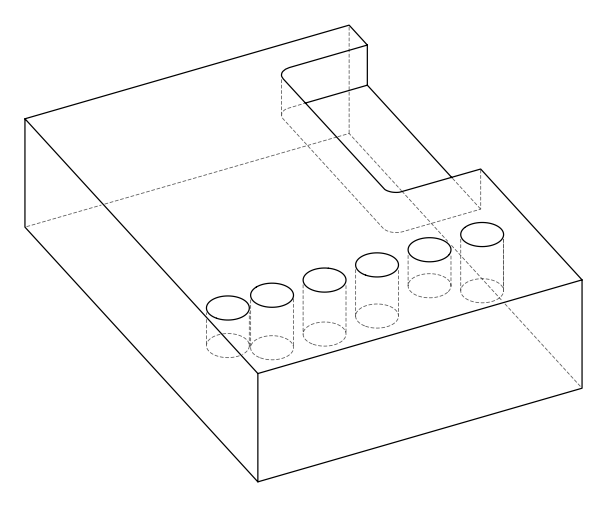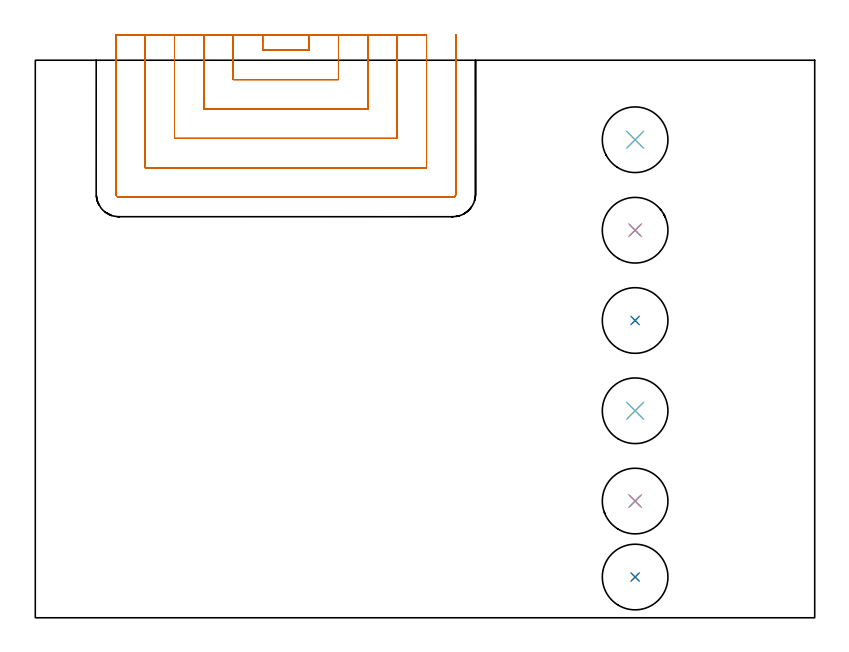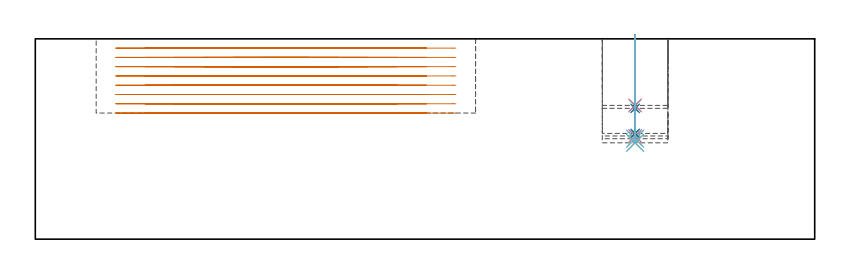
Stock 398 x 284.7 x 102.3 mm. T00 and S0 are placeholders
(PLAN: 13 operations, 12 tool changes, 36.9 min)
(1 INDEXABLE_INSERT_DRILL_BLIND_HOLE_FROM_SOLID | STEP1POCKET | NXT0302_014 | 0.15 min | 12781 mm3)
(2 DRILL_TO_ENLARGE_BLIND_HOLE | STEP1POCKET | UGT0301_383 | 0.15 min | 18487 mm3)
(3 INDEXABLE_INSERT_DRILL_BLIND_HOLE_FROM_SOLID_1 | STEP1POCKET_1 | NXT0302_014 | 0.21 min | 17894 mm3)
(4 DRILL_TO_ENLARGE_BLIND_HOLE_1 | STEP1POCKET_1 | UGT0301_383 | 0.21 min | 25796 mm3)
(5 INDEXABLE_INSERT_DRILL_BLIND_HOLE_FROM_SOLID_2 | STEP1POCKET_2 | NXT0302_014 | 0.21 min | 18401 mm3)
(6 DRILL_TO_ENLARGE_BLIND_HOLE_2 | STEP1POCKET_2 | UGT0301_383 | 0.21 min | 26520 mm3)
(7 INDEXABLE_INSERT_DRILL_BLIND_HOLE_FROM_SOLID_3 | STEP1POCKET_3 | NXT0302_014 | 0.2 min | 17423 mm3)
(8 DRILL_TO_ENLARGE_BLIND_HOLE_3 | STEP1POCKET_3 | UGT0301_383 | 0.2 min | 25124 mm3)
(9 INDEXABLE_INSERT_DRILL_BLIND_HOLE_FROM_SOLID_4 | STEP1POCKET_4 | NXT0302_014 | 0.15 min | 12237 mm3)
(10 DRILL_TO_ENLARGE_BLIND_HOLE_4 | STEP1POCKET_4 | UGT0301_383 | 0.15 min | 17711 mm3)
(11 INDEXABLE_INSERT_DRILL_BLIND_HOLE_FROM_SOLID_5 | STEP1POCKET_5 | NXT0302_014 | 0.22 min | 19163 mm3)
(12 DRILL_TO_ENLARGE_BLIND_HOLE_5 | STEP1POCKET_5 | UGT0301_383 | 0.22 min | 27609 mm3)
(13 MILL_SLOT | SLOT_PARTIAL_RECTANGULAR | UGT0201_094 | Follow Part, ap 5, ae 75% | 34.61 min | 584444 mm3)
(TOOL NXT0302_014 | Index. Insert Drill 21.5mm [880-D2150L25-03] | D21.5 PA176 FL65 Z2)
(TOOL UGT0301_383 | Twist Drill Flat Bottom 33.5 mm | D33.5 PA180 FL175 Z2)
(TOOL UGT0201_094 | End mill 20 mm | D20 FL38 Z4)
(OP 1 INDEXABLE_INSERT_DRILL_BLIND_HOLE_FROM_SOLID)
G17 G21 G94 G90
T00 M6
G54
G17 G0 G90 X306.3 Y20.8 S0 M3
G43 Z112.3 H1
G94 G81 G98 Z66.8 F250. R104.3
G80
M5
M2
(OP 2 DRILL_TO_ENLARGE_BLIND_HOLE)
G17 G21 G94 G90
T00 M6
G54
G17 G0 G90 X306.3 Y20.8 S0 M3
G43 Z112.3 H0
G94 G81 G98 Z66.8 F250. R104.3
G80
M5
M2
(OP 3 INDEXABLE_INSERT_DRILL_BLIND_HOLE_FROM_SOLID_1)
G17 G21 G94 G90
T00 M6
G54
G17 G0 G90 X306.3 Y59.6 S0 M3
G43 Z112.3 H1
G94 G81 G98 Z52.7 F250. R104.3
G80
M5
M2
(OP 4 DRILL_TO_ENLARGE_BLIND_HOLE_1)
G17 G21 G94 G90
T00 M6
G54
G17 G0 G90 X306.3 Y59.6 S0 M3
G43 Z112.3 H0
G94 G81 G98 Z52.7 F250. R104.3
G80
M5
M2
(OP 5 INDEXABLE_INSERT_DRILL_BLIND_HOLE_FROM_SOLID_2)
G17 G21 G94 G90
T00 M6
G54
G17 G0 G90 X306.3 Y105.7 S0 M3
G43 Z112.3 H1
G94 G81 G98 Z51.3 F250. R104.3
G80
M5
M2
(OP 6 DRILL_TO_ENLARGE_BLIND_HOLE_2)
G17 G21 G94 G90
T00 M6
G54
G17 G0 G90 X306.3 Y105.7 S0 M3
G43 Z112.3 H0
G94 G81 G98 Z51.3 F250. R104.3
G80
M5
M2
(OP 7 INDEXABLE_INSERT_DRILL_BLIND_HOLE_FROM_SOLID_3)
G17 G21 G94 G90
T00 M6
G54
G17 G0 G90 X306.3 Y151.8 S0 M3
G43 Z112.3 H1
G94 G81 G98 Z54. F250. R104.3
G80
M5
M2
(OP 8 DRILL_TO_ENLARGE_BLIND_HOLE_3)
G17 G21 G94 G90
T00 M6
G54
G17 G0 G90 X306.3 Y151.8 S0 M3
G43 Z112.3 H0
G94 G81 G98 Z54. F250. R104.3
G80
M5
M2
(OP 9 INDEXABLE_INSERT_DRILL_BLIND_HOLE_FROM_SOLID_4)
G17 G21 G94 G90
T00 M6
G54
G17 G0 G90 X306.3 Y197.9 S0 M3
G43 Z112.3 H1
G94 G81 G98 Z68.3 F250. R104.3
G80
M5
M2
(OP 10 DRILL_TO_ENLARGE_BLIND_HOLE_4)
G17 G21 G94 G90
T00 M6
G54
G17 G0 G90 X306.3 Y197.9 S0 M3
G43 Z112.3 H0
G94 G81 G98 Z68.3 F250. R104.3
G80
M5
M2
(OP 11 INDEXABLE_INSERT_DRILL_BLIND_HOLE_FROM_SOLID_5)
G17 G21 G94 G90
T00 M6
G54
G17 G0 G90 X306.3 Y244.1 S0 M3
G43 Z112.3 H1
G94 G81 G98 Z49.2 F250. R104.3
G80
M5
M2
(OP 12 DRILL_TO_ENLARGE_BLIND_HOLE_5)
G17 G21 G94 G90
T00 M6
G54
G17 G0 G90 X306.3 Y244.1 S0 M3
G43 Z112.3 H0
G94 G81 G98 Z49.2 F250. R104.3
G80
M5
M2
(OP 13 MILL_SLOT)
G17 G21 G94 G90
T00 M6
G54
G17 G0 G90 X116.1 Y297.7 S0 M3
G43 Z112.3 H0
Z97.562
G94 G1 Y294.7 F250.
Y289.8 F500.
X139.8
Y294.7
Y297.7 F250.
X101.1
Y294.7
Y274.8 F500.
X154.8
Y294.7
Y297.7 F250.
X86.1
Y294.7
Y259.8 F500.
X169.8
Y294.7
Y297.7 F250.
X71.1
Y294.7
Y244.8 F500.
X184.8
Y294.7
Y297.7 F250.
X56.1
Y294.7
Y229.8 F500.
X199.8
Y294.7
Y297.7 F250.
X41.1
Y294.7
Y216.4 F500.
G3 X42.7 Y214.8 R1.6
G1 X213.2
G3 X214.8 Y216.4 R1.6
G1 Y294.7
Y297.7 F250.
G0 X116.1 Z92.825
G1 Y294.7
Y289.8 F500.
X139.8
Y294.7
Y297.7 F250.
X101.1
Y294.7
Y274.8 F500.
X154.8
Y294.7
Y297.7 F250.
X86.1
Y294.7
Y259.8 F500.
X169.8
Y294.7
Y297.7 F250.
X71.1
Y294.7
Y244.8 F500.
X184.8
Y294.7
Y297.7 F250.
X56.1
Y294.7
Y229.8 F500.
X199.8
Y294.7
Y297.7 F250.
X41.1
Y294.7
Y216.4 F500.
G3 X42.7 Y214.8 R1.6
G1 X213.2
G3 X214.8 Y216.4 R1.6
G1 Y294.7
Y297.7 F250.
G0 X116.1 Z88.087
G1 Y294.7
Y289.8 F500.
X139.8
Y294.7
Y297.7 F250.
X101.1
Y294.7
Y274.8 F500.
X154.8
Y294.7
Y297.7 F250.
X86.1
Y294.7
Y259.8 F500.
X169.8
Y294.7
Y297.7 F250.
X71.1
Y294.7
Y244.8 F500.
X184.8
Y294.7
Y297.7 F250.
X56.1
Y294.7
Y229.8 F500.
X199.8
Y294.7
Y297.7 F250.
X41.1
Y294.7
Y216.4 F500.
G3 X42.7 Y214.8 R1.6
G1 X213.2
G3 X214.8 Y216.4 R1.6
G1 Y294.7
Y297.7 F250.
G0 X116.1 Z83.35
G1 Y294.7
Y289.8 F500.
X139.8
Y294.7
Y297.7 F250.
X101.1
Y294.7
Y274.8 F500.
X154.8
Y294.7
Y297.7 F250.
X86.1
Y294.7
Y259.8 F500.
X169.8
Y294.7
Y297.7 F250.
X71.1
Y294.7
Y244.8 F500.
X184.8
Y294.7
Y297.7 F250.
X56.1
Y294.7
Y229.8 F500.
X199.8
Y294.7
Y297.7 F250.
X41.1
Y294.7
Y216.4 F500.
G3 X42.7 Y214.8 R1.6
G1 X213.2
G3 X214.8 Y216.4 R1.6
G1 Y294.7
Y297.7 F250.
G0 X116.1 Z78.612
G1 Y294.7
Y289.8 F500.
X139.8
Y294.7
Y297.7 F250.
X101.1
Y294.7
Y274.8 F500.
X154.8
Y294.7
Y297.7 F250.
X86.1
Y294.7
Y259.8 F500.
X169.8
Y294.7
Y297.7 F250.
X71.1
Y294.7
Y244.8 F500.
X184.8
Y294.7
Y297.7 F250.
X56.1
Y294.7
Y229.8 F500.
X199.8
Y294.7
Y297.7 F250.
X41.1
Y294.7
Y216.4 F500.
G3 X42.7 Y214.8 R1.6
G1 X213.2
G3 X214.8 Y216.4 R1.6
G1 Y294.7
Y297.7 F250.
G0 X116.1 Z73.875
G1 Y294.7
Y289.8 F500.
X139.8
Y294.7
Y297.7 F250.
X101.1
Y294.7
Y274.8 F500.
X154.8
Y294.7
Y297.7 F250.
X86.1
Y294.7
Y259.8 F500.
X169.8
Y294.7
Y297.7 F250.
X71.1
Y294.7
Y244.8 F500.
X184.8
Y294.7
Y297.7 F250.
X56.1
Y294.7
Y229.8 F500.
X199.8
Y294.7
Y297.7 F250.
X41.1
Y294.7
Y216.4 F500.
G3 X42.7 Y214.8 R1.6
G1 X213.2
G3 X214.8 Y216.4 R1.6
G1 Y294.7
Y297.7 F250.
G0 X116.1 Z69.137
G1 Y294.7
Y289.8 F500.
X139.8
Y294.7
Y297.7 F250.
X101.1
Y294.7
Y274.8 F500.
X154.8
Y294.7
Y297.7 F250.
X86.1
Y294.7
Y259.8 F500.
X169.8
Y294.7
Y297.7 F250.
X71.1
Y294.7
Y244.8 F500.
X184.8
Y294.7
Y297.7 F250.
X56.1
Y294.7
Y229.8 F500.
X199.8
Y294.7
Y297.7 F250.
X41.1
Y294.7
Y216.4 F500.
G3 X42.7 Y214.8 R1.6
G1 X213.2
G3 X214.8 Y216.4 R1.6
G1 Y294.7
Y297.7 F250.
G0 X116.1 Z64.4
G1 Y294.7
Y289.8 F500.
X139.8
Y294.7
Y297.7 F250.
X101.1
Y294.7
Y274.8 F500.
X154.8
Y294.7
Y297.7 F250.
X86.1
Y294.7
Y259.8 F500.
X169.8
Y294.7
Y297.7 F250.
X71.1
Y294.7
Y244.8 F500.
X184.8
Y294.7
Y297.7 F250.
X56.1
Y294.7
Y229.8 F500.
X199.8
Y294.7
Y297.7 F250.
X41.1
Y294.7
Y216.4 F500.
G3 X42.7 Y214.8 R1.6
G1 X213.2
G3 X214.8 Y216.4 R1.6
G1 Y294.7
Y297.7 F250.
G0 Z112.3
M5
M2
